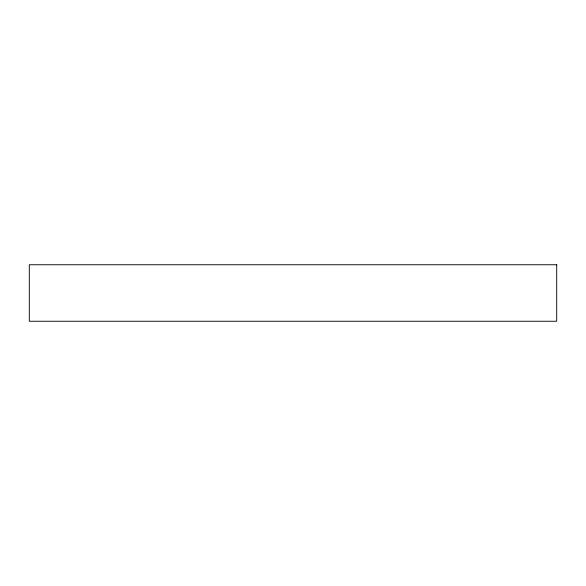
<?xml version="1.0" encoding="UTF-8"?>
<svg xmlns="http://www.w3.org/2000/svg" width="586" height="586" viewBox="0 0 586 586"><rect width="100%" height="100%" fill="white"/><g stroke="black" fill="none" stroke-linecap="round" stroke-linejoin="round"><path stroke-width="0.88" d="M556.7 264.747L29.3 264.747L29.3 321.253L556.7 321.253L556.7 264.747"/></g></svg>
